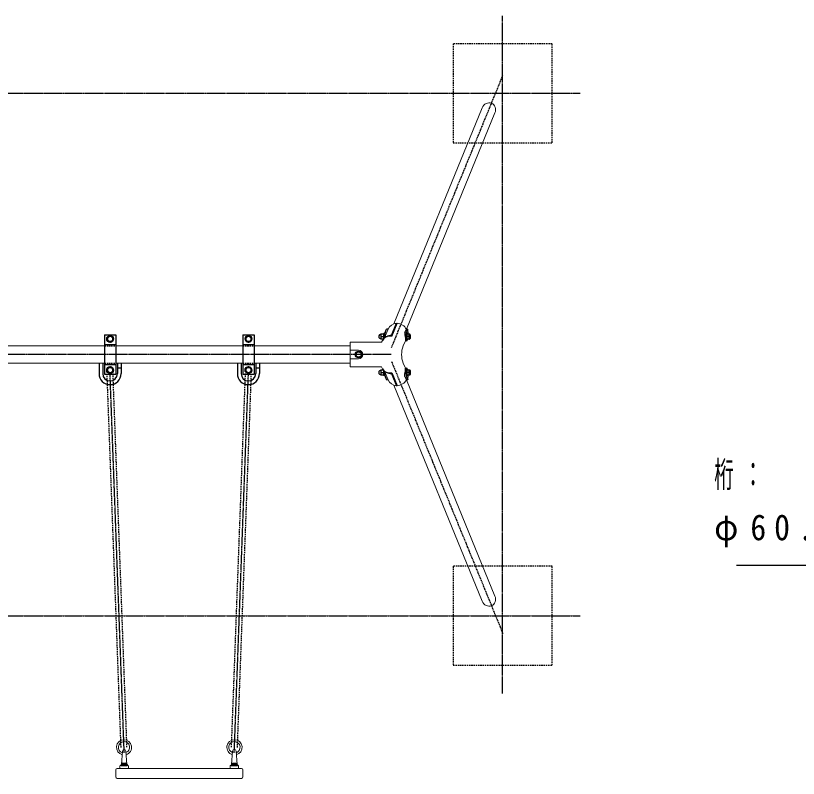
# Model space of a CAD drawing. Units: millimetres, scale not verified. Extents: x -35408 to 50, y -49934 to 13350.
# Drawn here: x -13349 to -10578, y 8499 to 11200 of the extents above; entities that cross this region are included whole.
import ezdxf

# ---------------------------------------------------------------- set-up
doc = ezdxf.new("R2010")
doc.units = ezdxf.units.MM
doc.linetypes.add('USER2', pattern=[6, 3, -1, 1, -1])
doc.linetypes.add('USER4', pattern=[8, 5, -3])
doc.layers.add('線', color=2, linetype='Continuous', lineweight=25)
doc.layers.add('補助', color=2, linetype='Continuous', lineweight=25)
doc.styles.add('ＭＳ ゴシック', font='')
doc.styles.get('ＭＳ ゴシック').set_extended_font_data('MS Gothic')

msp = doc.modelspace()

# ---------------------------------------------------------------- linework, layer by layer
at = {"layer": '線', "color": 20, "linetype": 'USER2'}
for p, q in [((-11625, 8800), (-11625, 11200)), ((-12018.163, 10025), (-11623.971, 10988.583)), ((-18300, 10925), (-11350, 10925)), ((-12020, 10000), (-14825, 10000)), ((-12018.163, 9975), (-11623.971, 9011.417)), ((-12964.776, 8589.106), (-13015, 9932.5)), ((-12575.224, 8589.106), (-12525, 9932.5)), ((-18300, 9075), (-11350, 9075))]:
    msp.add_line(p, q, dxfattribs=at)
at = {"layer": '線', "color": 7, "lineweight": 13}
for p, q in [((-12010.2, 10108.643), (-11697.145, 10873.89)), ((-11965.493, 10089.57), (-11652.164, 10855.489)), ((-12042.657, 10059.385), (-12030.058, 10090.183)), ((-11960.367, 10089.57), (-11965.826, 10089.57)), ((-11959.135, 10073.114), (-11960.367, 10089.57)), ((-12165, 10044), (-12165, 9956)), ((-12053.284, 10044), (-12165, 10044)), ((-12053.284, 10044), (-12050.754, 10050.184)), ((-11976.829, 10030.169), (-11969.216, 10048.777)), ((-11969.216, 10048.777), (-11964.992, 10048.777)), ((-11963.288, 10049.839), (-11962.562, 10051.614)), ((-13035, 10030.25), (-13635, 10030.25)), ((-12545, 10030.25), (-12995, 10030.25)), ((-12165, 10030.25), (-12505, 10030.25)), ((-12165, 10015), (-12135, 10015)), ((-12165, 9985), (-12135, 9985)), ((-13035, 9969.75), (-13635, 9969.75)), ((-12545, 9969.75), (-12995, 9969.75)), ((-12165, 9969.75), (-12505, 9969.75)), ((-12053.284, 9956), (-12165, 9956)), ((-12053.284, 9956), (-12050.754, 9949.816)), ((-11976.829, 9969.831), (-11969.216, 9951.223)), ((-11969.216, 9951.223), (-11964.992, 9951.223)), ((-11963.288, 9950.161), (-11962.562, 9948.386)), ((-12042.657, 9940.615), (-12030.058, 9909.817)), ((-11959.135, 9926.886), (-11960.367, 9910.43)), ((-12030.301, 9910.43), (-12035.803, 9910.43)), ((-11960.367, 9910.43), (-11965.826, 9910.43)), ((-11965.493, 9910.43), (-11652.164, 9144.511)), ((-12010.2, 9891.357), (-11697.145, 9126.11)), ((-12974.712, 8547.791), (-12970.982, 8595.569)), ((-12955.288, 8547.791), (-12959.018, 8595.569)), ((-12584.712, 8547.791), (-12580.982, 8595.569)), ((-12565.288, 8547.791), (-12569.018, 8595.569)), ((-12980, 8535.302), (-12980, 8542.902)), ((-12978.8, 8544.102), (-12951.2, 8544.102)), ((-12950, 8535.302), (-12950, 8542.902)), ((-12590, 8535.302), (-12590, 8542.902)), ((-12588.8, 8544.102), (-12561.2, 8544.102)), ((-12560, 8535.302), (-12560, 8542.902)), ((-12995, 8529.102), (-12995, 8504.102)), ((-12990, 8534.102), (-12550, 8534.102)), ((-12978.8, 8534.102), (-12951.2, 8534.102)), ((-12588.8, 8534.102), (-12561.2, 8534.102)), ((-12545, 8529.102), (-12545, 8504.102)), ((-12990, 8499.102), (-12550, 8499.102))]:
    msp.add_line(p, q, dxfattribs=at)
at = {"layer": '線'}
for p, q in [((-12040.786, 10077.388), (-12035.803, 10089.57)), ((-12030.301, 10089.57), (-12035.803, 10089.57)), ((-12018.249, 10067.78), (-12000.709, 10110.655)), ((-12017.331, 10064.979), (-11998.641, 10110.666)), ((-12000.389, 10106.394), (-12000.709, 10110.655)), ((-11970.809, 10077.388), (-11965.826, 10089.57)), ((-11965.35, 10077.388), (-11960.367, 10089.57)), ((-13035, 10070), (-12995, 10070)), ((-13035, 10070), (-13035, 9930)), ((-13014.94, 10066.006), (-13024.44, 10060.522)), ((-13024.44, 10060.522), (-13024.44, 10049.552)), ((-13005.44, 10060.522), (-13014.94, 10066.006)), ((-13005.44, 10049.552), (-13005.44, 10060.522)), ((-12995, 10070), (-12995, 9930)), ((-12545, 10070), (-12505, 10070)), ((-12545, 10070), (-12545, 9930)), ((-12524.94, 10066.006), (-12534.44, 10060.522)), ((-12534.44, 10060.522), (-12534.44, 10049.552)), ((-12515.44, 10060.522), (-12524.94, 10066.006)), ((-12515.44, 10049.552), (-12515.44, 10060.522)), ((-12505, 10070), (-12505, 9930)), ((-12055.805, 10063.614), (-12047.076, 10063.614)), ((-12054.91, 10073.114), (-12054.852, 10073.114)), ((-12054.852, 10073.114), (-12046.045, 10073.114)), ((-12043.143, 10074.364), (-12045.172, 10074.364)), ((-12041.263, 10075.614), (-12042.217, 10075.614)), ((-11961.857, 10075.614), (-11964.319, 10075.614)), ((-11963.762, 10063.614), (-11962.809, 10073.114)), ((-11962.809, 10054.114), (-11963.762, 10063.614)), ((-11957.003, 10063.614), (-11963.762, 10063.614)), ((-11962.809, 10073.114), (-11954.934, 10073.114)), ((-11954.934, 10073.114), (-11954.146, 10073.114)), ((-11954.146, 10073.114), (-11953.608, 10072.357)), ((-13032.976, 10035.812), (-12996.976, 10035.812)), ((-13024.44, 10049.552), (-13014.94, 10044.067)), ((-13014.94, 10044.067), (-13005.44, 10049.552)), ((-12542.976, 10035.812), (-12506.976, 10035.812)), ((-12534.44, 10049.552), (-12524.94, 10044.067)), ((-12524.94, 10044.067), (-12515.44, 10049.552)), ((-12054.852, 10054.114), (-12054.91, 10054.114)), ((-12048.186, 10054.114), (-12054.852, 10054.114)), ((-11961.857, 10051.614), (-11964.319, 10051.614)), ((-11954.934, 10054.114), (-11962.809, 10054.114)), ((-11954.146, 10054.114), (-11954.934, 10054.114)), ((-11954.146, 10054.114), (-11953.575, 10054.918)), ((-12145.97, 10000), (-12140.485, 10009.5)), ((-12140.485, 10009.5), (-12129.515, 10009.5)), ((-12129.515, 10009.5), (-12124.03, 10000)), ((-12140.485, 9990.5), (-12145.97, 10000)), ((-12129.515, 9990.5), (-12140.485, 9990.5)), ((-12124.03, 10000), (-12129.515, 9990.5)), ((-13054, 9969.75), (-13054, 9932.5)), ((-13041, 9969.75), (-13041, 9932.5)), ((-13033, 9964.188), (-12997, 9964.188)), ((-13015, 9955.946), (-13024.5, 9950.461)), ((-13024.5, 9950.461), (-13024.5, 9939.492)), ((-13005.5, 9950.461), (-13015, 9955.946)), ((-13005.5, 9939.492), (-13005.5, 9950.461)), ((-12989, 9969.75), (-12989, 9932.5)), ((-12989, 9952.5), (-12976, 9952.5)), ((-12976, 9969.75), (-12976, 9932.5)), ((-12564, 9969.75), (-12564, 9932.5)), ((-12551, 9969.75), (-12551, 9932.5)), ((-12543, 9964.188), (-12507, 9964.188)), ((-12525, 9955.946), (-12534.5, 9950.461)), ((-12534.5, 9950.461), (-12534.5, 9939.492)), ((-12515.5, 9950.461), (-12525, 9955.946)), ((-12515.5, 9939.492), (-12515.5, 9950.461)), ((-12499, 9969.75), (-12499, 9932.5)), ((-12499, 9952.5), (-12486, 9952.5)), ((-12486, 9969.75), (-12486, 9932.5)), ((-13035, 9930), (-12995, 9930)), ((-13024.5, 9939.492), (-13015, 9934.007)), ((-13015, 9934.007), (-13005.5, 9939.492)), ((-12545, 9930), (-12505, 9930)), ((-12534.5, 9939.492), (-12525, 9934.007)), ((-12525, 9934.007), (-12515.5, 9939.492)), ((-12055.805, 9936.386), (-12047.076, 9936.386)), ((-12054.91, 9945.886), (-12054.852, 9945.886)), ((-12054.852, 9926.886), (-12054.91, 9926.886)), ((-12054.852, 9945.886), (-12048.186, 9945.886)), ((-12046.045, 9926.886), (-12054.852, 9926.886)), ((-12043.143, 9925.636), (-12045.172, 9925.636)), ((-12041.263, 9924.386), (-12042.217, 9924.386)), ((-12040.786, 9922.612), (-12035.803, 9910.43)), ((-12018.249, 9932.22), (-12000.709, 9889.345)), ((-12017.331, 9935.021), (-11998.641, 9889.334)), ((-11970.809, 9922.612), (-11965.826, 9910.43)), ((-11965.35, 9922.612), (-11960.367, 9910.43)), ((-11961.857, 9948.386), (-11964.319, 9948.386)), ((-11961.857, 9924.386), (-11964.319, 9924.386)), ((-11963.762, 9936.386), (-11962.809, 9945.886)), ((-11962.809, 9926.886), (-11963.762, 9936.386)), ((-11957.003, 9936.386), (-11963.762, 9936.386)), ((-11962.809, 9945.886), (-11954.934, 9945.886)), ((-11954.934, 9926.886), (-11962.809, 9926.886)), ((-11954.934, 9945.886), (-11954.146, 9945.886)), ((-11954.146, 9926.886), (-11954.934, 9926.886)), ((-11954.146, 9945.886), (-11953.608, 9945.13)), ((-11954.146, 9926.886), (-11953.575, 9927.691)), ((-12000.389, 9893.606), (-12000.709, 9889.345)), ((-12975.75, 8547.102), (-12954.25, 8547.102)), ((-12975.75, 8547.102), (-12975.75, 8544.102)), ((-12975.75, 8544.102), (-12954.25, 8544.102)), ((-12975.5, 8548.102), (-12975.5, 8547.102)), ((-12975.5, 8548.102), (-12954.5, 8548.102)), ((-12975.5, 8547.102), (-12954.5, 8547.102)), ((-12970, 8552.902), (-12960, 8552.902)), ((-12955.389, 8544.102), (-12956.192, 8547.102)), ((-12954.25, 8544.102), (-12955.054, 8547.102)), ((-12954.5, 8548.102), (-12954.5, 8547.102)), ((-12954.25, 8547.102), (-12954.25, 8544.102)), ((-12585.75, 8547.102), (-12564.25, 8547.102)), ((-12585.75, 8547.102), (-12585.75, 8544.102)), ((-12585.75, 8544.102), (-12564.25, 8544.102)), ((-12585.5, 8548.102), (-12585.5, 8547.102)), ((-12585.5, 8548.102), (-12564.5, 8548.102)), ((-12585.5, 8547.102), (-12564.5, 8547.102)), ((-12580, 8552.902), (-12570, 8552.902)), ((-12565.389, 8544.102), (-12566.192, 8547.102)), ((-12564.25, 8544.102), (-12565.054, 8547.102)), ((-12564.5, 8548.102), (-12564.5, 8547.102)), ((-12564.25, 8547.102), (-12564.25, 8544.102))]:
    msp.add_line(p, q, dxfattribs=at)
at = {"layer": '線', "color": 4, "linetype": 'USER4'}
for p, q in [((-13035, 10030.25), (-12995, 10030.25)), ((-12545, 10030.25), (-12505, 10030.25)), ((-13035, 9969.75), (-12995, 9969.75)), ((-12545, 9969.75), (-12505, 9969.75)), ((-12976.016, 8608.7), (-13025.493, 9932.108)), ((-12955.03, 8609.485), (-13004.507, 9932.892)), ((-12584.969, 8609.485), (-12535.493, 9932.892)), ((-12563.984, 8608.7), (-12514.507, 9932.108))]:
    msp.add_line(p, q, dxfattribs=at)
for points in [[(-11800, 10750), (-11450, 10750), (-11450, 11100), (-11800, 11100)], [(-11800, 8900), (-11450, 8900), (-11450, 9250), (-11800, 9250)]]:
    msp.add_lwpolyline(points, close=True, dxfattribs=at)
at = {"layer": '線'}
for centre, radius in [((-13014.94, 10055.037), 12), ((-13014.94, 10055.037), 9.5), ((-12524.94, 10055.037), 12), ((-12524.94, 10055.037), 9.5), ((-12135, 10000), 12), ((-12135, 10000), 9.5), ((-13015, 9944.976), 12), ((-13015, 9944.976), 9.5), ((-12525, 9944.976), 12), ((-12525, 9944.976), 9.5)]:
    msp.add_circle(centre, radius, dxfattribs=at)
for centre, radius, start, end in [((-12055.512, 10063.614), 8, 92.36259, 267.63741), ((-11971.849, 10057.9), 71.639, 164.21438, 179.29809), ((-11896.413, 10057.9), 71.639, 164.21438, 182.58622), ((-13015, 9932.5), 39, 180, 0), ((-13015, 9932.5), 26, 180, 0), ((-12525, 9932.5), 39, 180, 0), ((-12525, 9932.5), 26, 180, 0), ((-12055.512, 9936.386), 8, 92.36259, 267.63741), ((-11971.849, 9942.1), 71.639, 180.70191, 195.78562), ((-11896.413, 9942.1), 71.639, 177.41378, 195.78562), ((-12965, 8541.622), 12.339, 113.90552, 148.31866), ((-12965, 8541.622), 12.339, 31.68134, 66.09448), ((-12575, 8541.622), 12.339, 113.90552, 148.31866), ((-12575, 8541.622), 12.339, 31.68134, 66.09448)]:
    msp.add_arc(centre, radius, start, end, dxfattribs=at)
at = {"layer": '線', "color": 7, "lineweight": 13}
for centre, radius, start, end in [((-12135, 10000), 15, 270, 90), ((-11903.083, 10000), 79.678, 157.75105, 202.24895), ((-12965.523, 8609.092), 27, 92.14107, 256.17924), ((-12965.523, 8609.092), 20, 92.14107, 252.8573), ((-12965.523, 8609.092), 27, 286.07159, 92.14107), ((-12965.523, 8609.092), 20, 290.22522, 92.14107), ((-12574.477, 8609.092), 27, 87.85894, 253.92842), ((-12574.477, 8609.092), 20, 87.85894, 249.77479), ((-12574.477, 8609.092), 20, 287.14271, 87.85894), ((-12574.477, 8609.092), 27, 283.82077, 87.85894), ((-12965, 8595.102), 6, 4.46422, 175.53578), ((-12575, 8595.102), 6, 4.46422, 175.53578), ((-12978.8, 8542.902), 1.2, 90, 180), ((-12978.7, 8548.102), 4, 270, 355.53578), ((-12951.3, 8548.102), 4, 184.46422, 270), ((-12951.2, 8542.902), 1.2, 0, 90), ((-12588.8, 8542.902), 1.2, 90, 180), ((-12588.7, 8548.102), 4, 270, 355.53578), ((-12561.3, 8548.102), 4, 184.46422, 270), ((-12561.2, 8542.902), 1.2, 0, 90), ((-12990, 8529.102), 5, 90, 180), ((-12978.8, 8535.302), 1.2, 180, 270), ((-12951.2, 8535.302), 1.2, 270, 0), ((-12588.8, 8535.302), 1.2, 180, 270), ((-12561.2, 8535.302), 1.2, 270, 0), ((-12550, 8529.102), 5, 0, 90), ((-12990, 8504.102), 5, 180, 270), ((-12550, 8504.102), 5, 270, 0)]:
    msp.add_arc(centre, radius, start, end, dxfattribs=at)
for centre, major_axis, ratio, start_param, end_param in [((-11674.655, 10864.69), (10.15, 24.81), 0.906513, 4.71238898, 7.85398163), ((-11994.887, 10075.795), (35.171, -14.388), 0.906974, 2.08191936, 3.14159265), ((-11999.22, 10075.795), (35.171, -14.388), 0.906974, 0.82831299, 1.910651), ((-11964.992, 10054.667), (0, -5.89), 0.507131, 6.28318531, 6.89125183), ((-11964.992, 9945.333), (0, 5.89), 0.507131, 5.67511878, 6.28318531), ((-11994.887, 9924.205), (35.171, 14.388), 0.906974, 3.14159265, 4.20126595), ((-11999.22, 9924.205), (35.171, 14.388), 0.906974, 4.37253431, 5.45487231), ((-11674.655, 9135.31), (10.15, -24.81), 0.906513, 4.71238898, 7.85398163)]:
    msp.add_ellipse(centre, major_axis=major_axis, ratio=ratio, start_param=start_param, end_param=end_param, dxfattribs=at)
at = {"layer": '線'}
for centre, major_axis, ratio, start_param, end_param in [((-12055.332, 10068.364), (-0.473, -4.75), 0.232752, 3.18797253, 6.28318531), ((-12055.332, 10058.864), (-0.473, 4.75), 0.232752, 6.28318531, 9.37839809), ((-12055.02, 10063.614), (0, 9), 0.173648, 1.2971943, 1.84439836), ((-12016.203, 10034.28), (-35.134, 14.373), 0.782052, 5.05260929, 6.22660489), ((-12045.172, 10063.614), (0, 10.75), 0.173648, 6.28318531, 8.63129429), ((-12042.217, 10063.614), (0, 12), 0.173648, 6.28318531, 8.31252422), ((-12010.846, 10036.785), (-35.134, 14.373), 0.782052, 5.22409204, 5.74850437), ((-11964.319, 10063.614), (0, 12), 0.173648, 6.28318531, 9.42477796), ((-11961.857, 10063.614), (0, 12), 0.173648, 5.62592115, 10.08204211), ((-11956.527, 10068.364), (-0.476, -4.75), 0.233139, 0.0467338, 3.14159265), ((-11956.527, 10058.864), (-0.476, 4.75), 0.233139, 3.14159265, 6.23645151), ((-11964.992, 10054.667), (0, -5.89), 0.507131, 4.71238898, 6.89125183), ((-12016.203, 9965.72), (-35.134, -14.373), 0.782052, 0.05658042, 1.23057601), ((-11964.992, 9945.333), (0, 5.89), 0.507131, 5.67511878, 7.85398163), ((-11961.857, 9936.386), (0, 12), 0.173648, 5.62592115, 10.08204211), ((-12055.332, 9941.136), (-0.473, -4.75), 0.232752, 3.18797253, 6.28318531), ((-12055.332, 9931.636), (-0.473, 4.75), 0.232752, 6.28318531, 9.37839809), ((-12055.02, 9936.386), (0, 9), 0.173648, 1.2971943, 1.84439836), ((-12045.172, 9936.386), (0, 10.75), 0.173648, 0.79348345, 3.14159265), ((-12042.217, 9936.386), (0, 12), 0.173648, 1.11225371, 3.14159265), ((-12010.846, 9963.215), (-35.134, -14.373), 0.782052, 0.53468094, 1.05909327), ((-11964.319, 9936.386), (0, 12), 0.173648, 6.28318531, 9.42477796), ((-11956.527, 9941.136), (-0.476, -4.75), 0.233139, 0.0467338, 3.14159265), ((-11956.527, 9931.636), (-0.476, 4.75), 0.233139, 3.14159265, 6.23645151)]:
    msp.add_ellipse(centre, major_axis=major_axis, ratio=ratio, start_param=start_param, end_param=end_param, dxfattribs=at)
for centre in [(-11953.978, 10063.614), (-11953.978, 9936.386)]:
    msp.add_ellipse(centre, major_axis=(0, -9), ratio=0.173648, dxfattribs=at)
for points, knots in [([(-11970.809, 10077.388), (-11970.918, 10076.958), (-11971.027, 10076.528), (-11971.118, 10076.094), (-11971.209, 10075.66), (-11971.291, 10075.223), (-11971.353, 10074.784), (-11971.416, 10074.345), (-11971.466, 10073.903), (-11971.494, 10073.46), (-11971.521, 10073.018), (-11971.532, 10072.573), (-11971.516, 10072.13), (-11971.5, 10071.687), (-11971.458, 10071.244), (-11971.398, 10070.805), (-11971.339, 10070.366), (-11971.253, 10069.929), (-11971.161, 10069.495), (-11971.069, 10069.061), (-11970.958, 10068.631), (-11970.847, 10068.202), (-11970.735, 10067.772), (-11970.612, 10067.346), (-11970.494, 10066.918), (-11970.377, 10066.49), (-11970.253, 10066.064), (-11970.142, 10065.635), (-11970.031, 10065.205), (-11969.921, 10064.775), (-11969.828, 10064.341), (-11969.736, 10063.907), (-11969.655, 10063.47), (-11969.587, 10063.032), (-11969.519, 10062.594), (-11969.466, 10062.153), (-11969.42, 10061.712), (-11969.373, 10061.271), (-11969.339, 10060.828), (-11969.309, 10060.385), (-11969.279, 10059.943), (-11969.257, 10059.499), (-11969.237, 10059.056), (-11969.217, 10058.613), (-11969.201, 10058.169), (-11969.186, 10057.726)], [0, 0, 0, 0, 1, 1, 1, 2, 2, 2, 3, 3, 3, 4, 4, 4, 5, 5, 5, 6, 6, 6, 7, 7, 7, 8, 8, 8, 9, 9, 9, 10, 10, 10, 11, 11, 11, 12, 12, 12, 13, 13, 13, 14, 14, 14, 15, 15, 15, 15]), ([(-11969.186, 10057.726), (-11969.163, 10057.428), (-11969.139, 10057.13), (-11969.12, 10056.832), (-11969.1, 10056.534), (-11969.083, 10056.236), (-11969.069, 10055.938), (-11969.054, 10055.64), (-11969.042, 10055.341), (-11969.033, 10055.043), (-11969.024, 10054.744), (-11969.017, 10054.446), (-11969.013, 10054.147), (-11969.009, 10053.848), (-11969.007, 10053.55), (-11969.008, 10053.251), (-11969.009, 10052.952), (-11969.012, 10052.654), (-11969.019, 10052.355), (-11969.025, 10052.056), (-11969.033, 10051.758), (-11969.045, 10051.459), (-11969.056, 10051.161), (-11969.07, 10050.863), (-11969.086, 10050.564), (-11969.103, 10050.266), (-11969.122, 10049.968), (-11969.143, 10049.67), (-11969.165, 10049.372), (-11969.191, 10049.075), (-11969.216, 10048.777)], [0, 0, 0, 0, 1, 1, 1, 2, 2, 2, 3, 3, 3, 4, 4, 4, 5, 5, 5, 6, 6, 6, 7, 7, 7, 8, 8, 8, 9, 9, 9, 10, 10, 10, 10]), ([(-11969.186, 9942.274), (-11969.163, 9942.572), (-11969.139, 9942.87), (-11969.12, 9943.168), (-11969.1, 9943.466), (-11969.083, 9943.764), (-11969.069, 9944.062), (-11969.054, 9944.36), (-11969.042, 9944.659), (-11969.033, 9944.957), (-11969.024, 9945.256), (-11969.017, 9945.554), (-11969.013, 9945.853), (-11969.009, 9946.152), (-11969.007, 9946.45), (-11969.008, 9946.749), (-11969.009, 9947.048), (-11969.012, 9947.346), (-11969.019, 9947.645), (-11969.025, 9947.944), (-11969.033, 9948.242), (-11969.045, 9948.541), (-11969.056, 9948.839), (-11969.07, 9949.137), (-11969.086, 9949.436), (-11969.103, 9949.734), (-11969.122, 9950.032), (-11969.143, 9950.33), (-11969.165, 9950.628), (-11969.191, 9950.925), (-11969.216, 9951.223)], [0, 0, 0, 0, 1, 1, 1, 2, 2, 2, 3, 3, 3, 4, 4, 4, 5, 5, 5, 6, 6, 6, 7, 7, 7, 8, 8, 8, 9, 9, 9, 10, 10, 10, 10]), ([(-11970.809, 9922.612), (-11970.918, 9923.042), (-11971.027, 9923.472), (-11971.118, 9923.906), (-11971.209, 9924.34), (-11971.291, 9924.777), (-11971.353, 9925.216), (-11971.416, 9925.655), (-11971.466, 9926.097), (-11971.494, 9926.54), (-11971.521, 9926.982), (-11971.532, 9927.427), (-11971.516, 9927.87), (-11971.5, 9928.313), (-11971.458, 9928.756), (-11971.398, 9929.195), (-11971.339, 9929.634), (-11971.253, 9930.071), (-11971.161, 9930.505), (-11971.069, 9930.939), (-11970.958, 9931.369), (-11970.847, 9931.798), (-11970.735, 9932.228), (-11970.612, 9932.654), (-11970.494, 9933.082), (-11970.377, 9933.51), (-11970.253, 9933.936), (-11970.142, 9934.365), (-11970.031, 9934.795), (-11969.921, 9935.225), (-11969.828, 9935.659), (-11969.736, 9936.093), (-11969.655, 9936.53), (-11969.587, 9936.968), (-11969.519, 9937.406), (-11969.466, 9937.847), (-11969.42, 9938.288), (-11969.373, 9938.729), (-11969.339, 9939.172), (-11969.309, 9939.615), (-11969.279, 9940.057), (-11969.257, 9940.501), (-11969.237, 9940.944), (-11969.217, 9941.387), (-11969.201, 9941.831), (-11969.186, 9942.274)], [0, 0, 0, 0, 1, 1, 1, 2, 2, 2, 3, 3, 3, 4, 4, 4, 5, 5, 5, 6, 6, 6, 7, 7, 7, 8, 8, 8, 9, 9, 9, 10, 10, 10, 11, 11, 11, 12, 12, 12, 13, 13, 13, 14, 14, 14, 15, 15, 15, 15])]:
    msp.add_open_spline(points, degree=3, knots=knots, dxfattribs=at)
at = {"layer": '補助'}
msp.add_line((-9977.654, 9252.686), (-10797.427, 9252.686), dxfattribs=at)

# ---------------------------------------------------------------- texts
at = {"layer": '補助', "char_height": 91.64, "attachment_point": 1, "style": 'ＭＳ ゴシック'}
for s, insert in [('\\T1.5;\\W0.55;桁：', (-10875.69, 9621.436)), ('\\T1.5;\\W0.9;φ60.5×3.8', (-10875.69, 9433.936))]:
    msp.add_mtext(s, dxfattribs=dict(at, insert=insert))

doc.saveas('drawing.dxf')
